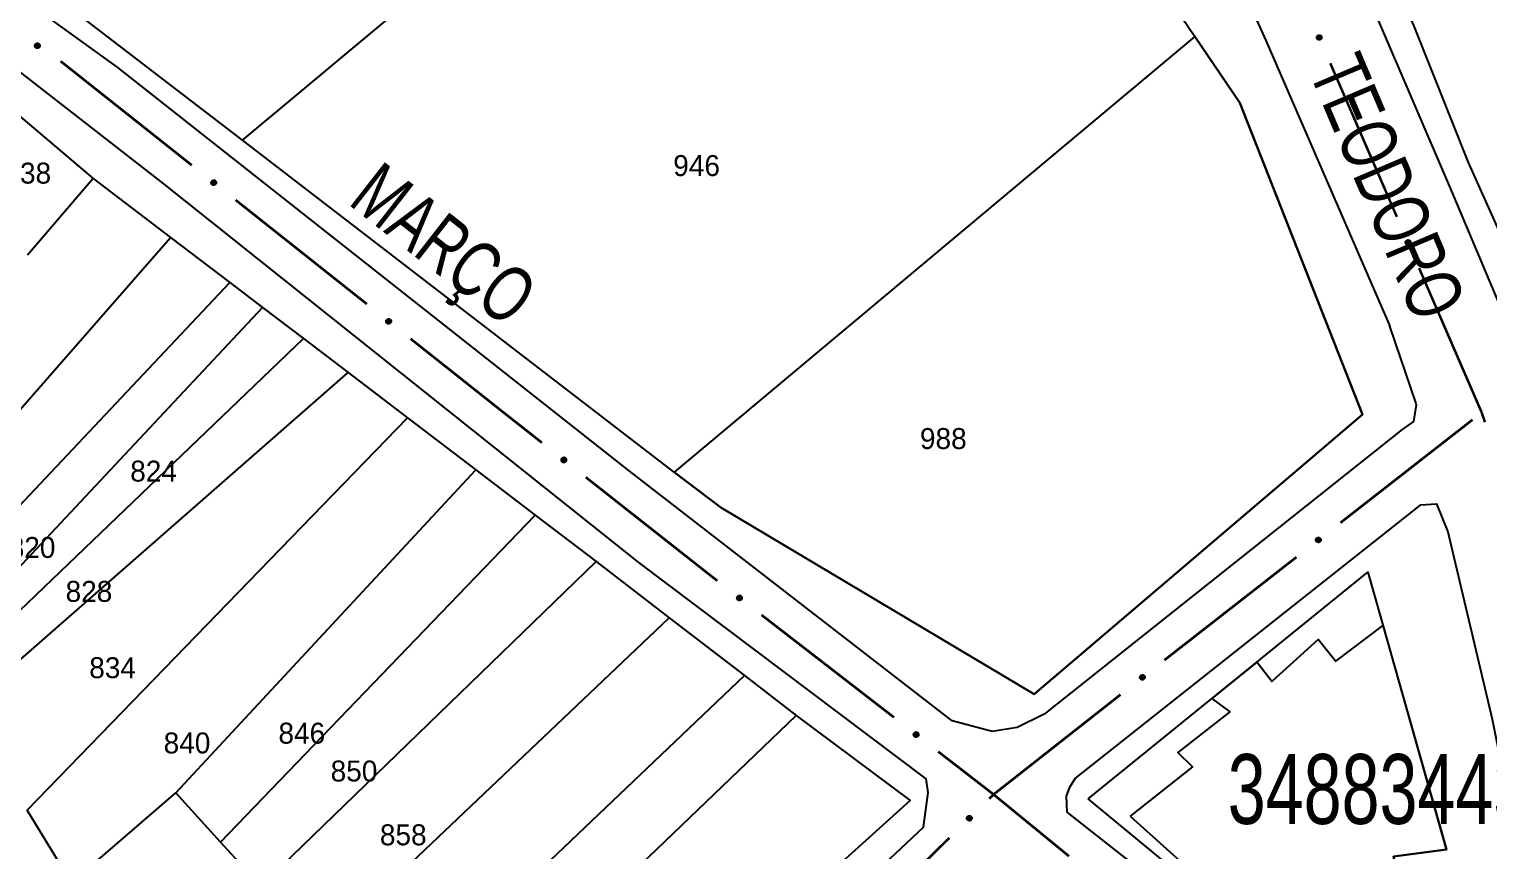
# Model space of a CAD drawing. Extents: x 199577 to 200882, y 4838726 to 4840156.
# Drawn here: x 200678.8 to 200783.3, y 4839189.9 to 4839248.8 of the extents above; entities that cross this region are included whole.
import ezdxf
from ezdxf.enums import TextEntityAlignment as Align

# ---------------------------------------------------------------- set-up
doc = ezdxf.new("R2010")
doc.units = 0
doc.header["$LTSCALE"] = 1.5
doc.header["$MEASUREMENT"] = 0
for name, color, linetype in [('CD_MALHA_LOTES', 7, 'CONTINUOUS'), ('CD_TXT_QUADRA', 2, 'CONTINUOUS'), ('RU-QUADRA', 210, 'CONTINUOUS'), ('SV-EIXO-RUA-PAV', 20, 'CONTINUOUS'), ('SV-RUA-PAVIM', 7, 'CONTINUOUS'), ('SV-TXT-RUA-PAV', 7, 'CONTINUOUS'), ('Th_NmrPorta', 1, 'CONTINUOUS')]:
    doc.layers.add(name, color=color, linetype=linetype)
doc.styles.add('ARIAL', font='ARIAL.SHX')

msp = doc.modelspace()

# ---------------------------------------------------------------- linework, layer by layer
at = {"layer": 'CD_MALHA_LOTES', "linetype": 'Continuous', "flags": 128}
for points in [[(200796.95, 4839205.78), (200793.89, 4839212.48), (200781.89, 4839239.21), (200778.01, 4839248.97), (200773.46, 4839259), (200761, 4839276.26), (200747.98, 4839292.12), (200742.04, 4839299.76)], [(200694.03, 4839240.81), (200740.86, 4839279.85)], [(200740.86, 4839279.85), (200762.29, 4839248.23)], [(200694.03, 4839240.81), (200680.12, 4839251.52)], [(200762.29, 4839248.23), (200724.98, 4839217.03)], [(200724.98, 4839217.03), (200728.31, 4839214.5), (200750.76, 4839201.13), (200774.3, 4839221.16), (200765.5, 4839243.49), (200762.29, 4839248.23)], [(200668.06, 4839240.89), (200674.03, 4839245.94), (200683.33, 4839238.07)], [(200724.98, 4839217.03), (200694.03, 4839240.81)], [(200683.33, 4839238.07), (200678.64, 4839232.57)], [(200683.33, 4839238.07), (200688.88, 4839233.84)], [(200667.96, 4839209.96), (200688.88, 4839233.84)], [(200688.88, 4839233.84), (200693.12, 4839230.62)], [(200670.21, 4839206.34), (200693.12, 4839230.62)], [(200693.12, 4839230.62), (200695.46, 4839228.84)], [(200671.87, 4839203.67), (200695.46, 4839228.84)], [(200695.46, 4839228.84), (200698.4, 4839226.61)], [(200672.83, 4839202.13), (200698.4, 4839226.61)], [(200698.4, 4839226.61), (200701.61, 4839224.17)], [(200674.08, 4839200.12), (200701.61, 4839224.17)], [(200701.61, 4839224.17), (200705.87, 4839220.92)], [(200678.61, 4839192.84), (200705.87, 4839220.92)], [(200705.87, 4839220.92), (200710.76, 4839217.2)], [(200689.25, 4839194.08), (200710.76, 4839217.2)], [(200710.76, 4839217.2), (200715.01, 4839213.97)], [(200692.46, 4839190.55), (200715.01, 4839213.97)], [(200715.01, 4839213.97), (200719.38, 4839210.64)], [(200695.34, 4839187.39), (200719.38, 4839210.64)], [(200719.38, 4839210.64), (200724.61, 4839206.62)], [(200699.53, 4839182.8), (200724.61, 4839206.62)], [(200724.61, 4839206.62), (200730, 4839202.47)], [(200775.77, 4839206.08), (200772.36, 4839203.5), (200771.12, 4839205.05), (200767.8, 4839202.05), (200766.72, 4839203.43), (200763.51, 4839200.83), (200764.8, 4839199.87), (200761.07, 4839196.97), (200762.11, 4839195.94), (200757.65, 4839192.41)], [(200780.32, 4839190.01), (200775.77, 4839206.08)], [(200707.14, 4839180.72), (200730, 4839202.47)], [(200730, 4839202.47), (200733.71, 4839199.62)], [(200713.16, 4839179.92), (200733.71, 4839199.62)], [(200733.71, 4839199.62), (200741.88, 4839193.53), (200729.82, 4839182.64)], [(200681.77, 4839187.63), (200689.25, 4839194.08)], [(200692.46, 4839190.55), (200689.25, 4839194.08)], [(200681.77, 4839187.63), (200678.61, 4839192.84)], [(200757.65, 4839192.41), (200763.79, 4839186.88), (200769.48, 4839187.88), (200771.22, 4839182.81), (200773.42, 4839181.39), (200775.45, 4839181.54), (200776.87, 4839182.98), (200777.48, 4839184.85), (200776.52, 4839189.51), (200780.32, 4839190.01)], [(200695.34, 4839187.39), (200692.46, 4839190.55)]]:
    msp.add_lwpolyline(points, dxfattribs=at)
at = {"layer": 'RU-QUADRA', "linetype": 'Continuous', "flags": 128}
for points in [[(200742.04, 4839299.76), (200832.62, 4839243.99), (200796.95, 4839205.78), (200793.89, 4839212.48), (200781.89, 4839239.21), (200778.01, 4839248.97), (200773.46, 4839259), (200761, 4839276.26), (200747.98, 4839292.12)], [(200730.94, 4839291.77), (200740.86, 4839279.85), (200762.29, 4839248.23), (200765.5, 4839243.49), (200774.3, 4839221.16), (200750.76, 4839201.13), (200728.31, 4839214.5), (200724.98, 4839217.03), (200694.03, 4839240.81), (200680.12, 4839251.52)], [(200754.64, 4839193.65), (200774.69, 4839209.88), (200780.32, 4839190.01), (200776.52, 4839189.51), (200777.48, 4839184.85), (200776.87, 4839182.98), (200775.45, 4839181.54), (200773.42, 4839181.39), (200771.22, 4839182.81), (200769.48, 4839187.88), (200763.45, 4839186.82), (200762.72, 4839186.99)]]:
    msp.add_lwpolyline(points, close=True, dxfattribs=at)
msp.add_lwpolyline([(200674.03, 4839245.94), (200683.33, 4839238.07), (200688.88, 4839233.84), (200693.12, 4839230.62), (200695.46, 4839228.84), (200698.4, 4839226.61), (200701.61, 4839224.17), (200705.87, 4839220.92), (200710.76, 4839217.2), (200715.01, 4839213.97), (200719.38, 4839210.64), (200724.61, 4839206.62), (200730, 4839202.47), (200733.71, 4839199.62), (200741.88, 4839193.53), (200729.82, 4839182.64)], dxfattribs=at)
at = {"layer": 'SV-EIXO-RUA-PAV'}
for points in [[(200771.234134, 4839248.340494), (200771.279874, 4839248.323177), (200771.315644, 4839248.29894), (200771.33966, 4839248.270138), (200771.354246, 4839248.239154), (200771.365597, 4839248.205774), (200771.369617, 4839248.169596), (200771.365185, 4839248.128453), (200771.348135, 4839248.082448), (200771.320898, 4839248.047437), (200771.293922, 4839248.022381), (200771.262488, 4839248.005312), (200771.229877, 4839247.994827), (200771.192159, 4839247.991894), (200771.150508, 4839247.996794), (200771.104663, 4839248.015057), (200771.069758, 4839248.039059), (200771.04726, 4839248.067527), (200771.0303, 4839248.099236), (200771.019119, 4839248.133453), (200771.015378, 4839248.168989), (200771.020386, 4839248.210916), (200771.039012, 4839248.255926), (200771.062553, 4839248.291013), (200771.090698, 4839248.313904), (200771.122292, 4839248.329899), (200771.155633, 4839248.341692), (200771.191832, 4839248.347247), (200771.234134, 4839248.340494)], [(200679.39311, 4839247.410233), (200679.345219, 4839247.400307), (200679.30203, 4839247.40157), (200679.266311, 4839247.412991), (200679.237379, 4839247.431314), (200679.209891, 4839247.453392), (200679.187088, 4839247.481767), (200679.168756, 4839247.518865), (200679.158462, 4839247.566836), (200679.162664, 4839247.610994), (200679.171987, 4839247.646612), (200679.189356, 4839247.677881), (200679.211251, 4839247.704225), (200679.241508, 4839247.726936), (200679.279285, 4839247.745147), (200679.327773, 4839247.75433), (200679.370106, 4839247.752802), (200679.404365, 4839247.740848), (200679.43569, 4839247.723187), (200679.463483, 4839247.70031), (200679.485705, 4839247.672329), (200679.503972, 4839247.63426), (200679.512402, 4839247.586283), (200679.51136, 4839247.544043), (200679.49989, 4839247.509626), (200679.481809, 4839247.479177), (200679.46, 4839247.451338), (200679.432431, 4839247.427229), (200679.39311, 4839247.410233)], [(200692.017328, 4839237.601922), (200691.968829, 4839237.595613), (200691.925855, 4839237.600108), (200691.891093, 4839237.614174), (200691.863615, 4839237.634613), (200691.837859, 4839237.65869), (200691.817247, 4839237.688693), (200691.801746, 4839237.727061), (200691.795076, 4839237.775668), (200691.802574, 4839237.819387), (200691.81454, 4839237.854206), (200691.834203, 4839237.884086), (200691.858012, 4839237.908714), (200691.889886, 4839237.929094), (200691.928921, 4839237.944423), (200691.97796, 4839237.949947), (200692.020059, 4839237.945251), (200692.053326, 4839237.930764), (200692.08324, 4839237.910806), (200692.10924, 4839237.88591), (200692.129304, 4839237.856342), (200692.144667, 4839237.817011), (200692.149478, 4839237.768538), (200692.145273, 4839237.726495), (200692.131257, 4839237.693033), (200692.110945, 4839237.664026), (200692.08711, 4839237.637899), (200692.057813, 4839237.615923), (200692.017328, 4839237.601922)], [(200777.601633, 4839233.66211), (200777.647373, 4839233.644793), (200777.683143, 4839233.620556), (200777.707159, 4839233.591754), (200777.721745, 4839233.56077), (200777.733096, 4839233.52739), (200777.737116, 4839233.491212), (200777.732684, 4839233.450069), (200777.715634, 4839233.404064), (200777.688398, 4839233.369053), (200777.661421, 4839233.343997), (200777.629987, 4839233.326928), (200777.597376, 4839233.316443), (200777.559658, 4839233.31351), (200777.518008, 4839233.31841), (200777.472162, 4839233.336673), (200777.437257, 4839233.360675), (200777.41476, 4839233.389143), (200777.397799, 4839233.420852), (200777.386618, 4839233.455069), (200777.382877, 4839233.490605), (200777.387885, 4839233.532532), (200777.406511, 4839233.577542), (200777.430052, 4839233.612629), (200777.458197, 4839233.635521), (200777.489791, 4839233.651515), (200777.523132, 4839233.663308), (200777.559331, 4839233.668863), (200777.601633, 4839233.66211)], [(200704.556352, 4839227.663467), (200704.507852, 4839227.657158), (200704.464879, 4839227.661653), (200704.430116, 4839227.675719), (200704.402638, 4839227.696158), (200704.376882, 4839227.720235), (200704.35627, 4839227.750238), (200704.34077, 4839227.788606), (200704.334099, 4839227.837213), (200704.341598, 4839227.880932), (200704.353564, 4839227.915751), (200704.373227, 4839227.945631), (200704.397036, 4839227.97026), (200704.428909, 4839227.99064), (200704.467945, 4839228.005968), (200704.516984, 4839228.011493), (200704.559083, 4839228.006796), (200704.59235, 4839227.992309), (200704.622264, 4839227.972351), (200704.648264, 4839227.947455), (200704.668327, 4839227.917887), (200704.68369, 4839227.878557), (200704.688501, 4839227.830083), (200704.684297, 4839227.78804), (200704.67028, 4839227.754579), (200704.649968, 4839227.725571), (200704.626134, 4839227.699444), (200704.596837, 4839227.677469), (200704.556352, 4839227.663467)], [(200717.107445, 4839217.739687), (200717.058967, 4839217.733213), (200717.015979, 4839217.737562), (200716.981168, 4839217.751508), (200716.953621, 4839217.771854), (200716.927783, 4839217.795842), (200716.907069, 4839217.825775), (200716.891437, 4839217.86409), (200716.884601, 4839217.912674), (200716.89195, 4839217.956419), (200716.903798, 4839217.991278), (200716.923359, 4839218.021225), (200716.947083, 4839218.045935), (200716.978887, 4839218.066423), (200717.01787, 4839218.081885), (200717.06689, 4839218.087576), (200717.109005, 4839218.083024), (200717.142321, 4839218.06865), (200717.172303, 4839218.048794), (200717.198388, 4839218.023987), (200717.218552, 4839217.994488), (200717.234049, 4839217.95521), (200717.239025, 4839217.906753), (200717.234964, 4839217.864696), (200717.221062, 4839217.831187), (200717.200849, 4839217.80211), (200717.177104, 4839217.775902), (200717.147882, 4839217.753827), (200717.107445, 4839217.739687)], [(200770.960261, 4839212.186624), (200770.96558, 4839212.235243), (200770.980093, 4839212.27594), (200771.001968, 4839212.3064), (200771.028316, 4839212.328276), (200771.057793, 4839212.34762), (200771.091814, 4839212.360566), (200771.132756, 4839212.366571), (200771.181565, 4839212.361578), (200771.222278, 4839212.34397), (200771.253288, 4839212.324122), (200771.277681, 4839212.297961), (200771.295993, 4839212.269011), (200771.308272, 4839212.233227), (200771.313952, 4839212.191677), (200771.307744, 4839212.14272), (200771.293241, 4839212.102919), (200771.27131, 4839212.074012), (200771.244854, 4839212.049656), (200771.214524, 4839212.030267), (200771.181055, 4839212.017752), (200771.13921, 4839212.012108), (200771.09097, 4839212.018876), (200771.051108, 4839212.032887), (200771.021902, 4839212.054407), (200770.998509, 4839212.080993), (200770.978747, 4839212.110322), (200770.96431, 4839212.143979), (200770.960261, 4839212.186624)], [(200729.695492, 4839207.861977), (200729.647072, 4839207.855079), (200729.604047, 4839207.859052), (200729.569116, 4839207.872694), (200729.541392, 4839207.892797), (200729.515345, 4839207.916559), (200729.49437, 4839207.946309), (200729.478404, 4839207.984486), (200729.471143, 4839208.033009), (200729.47811, 4839208.076816), (200729.489652, 4839208.111778), (200729.50895, 4839208.141894), (200729.532457, 4839208.16681), (200729.564081, 4839208.187576), (200729.602927, 4839208.203378), (200729.651895, 4839208.209498), (200729.694049, 4839208.205314), (200729.72749, 4839208.191232), (200729.757644, 4839208.171639), (200729.783945, 4839208.147062), (200729.804366, 4839208.117739), (200729.820206, 4839208.078599), (200729.825606, 4839208.030187), (200729.821913, 4839207.988096), (200729.808304, 4839207.954467), (200729.788346, 4839207.925214), (200729.764831, 4839207.8988), (200729.735803, 4839207.87647), (200729.695492, 4839207.861977)], [(200758.347125, 4839202.341735), (200758.352259, 4839202.390373), (200758.366616, 4839202.431126), (200758.388375, 4839202.461669), (200758.414639, 4839202.483645), (200758.444041, 4839202.503102), (200758.478013, 4839202.516178), (200758.518932, 4839202.522339), (200758.567759, 4839202.517532), (200758.608539, 4839202.500081), (200758.639625, 4839202.480351), (200758.664118, 4839202.454284), (200758.68254, 4839202.425404), (200758.694956, 4839202.389667), (200758.700795, 4839202.348138), (200758.694773, 4839202.299158), (200758.680423, 4839202.259302), (200758.658602, 4839202.230312), (200758.63224, 4839202.205855), (200758.601984, 4839202.186351), (200758.568563, 4839202.173707), (200758.526739, 4839202.167903), (200758.478475, 4839202.174487), (200758.43856, 4839202.188346), (200758.409271, 4839202.209754), (200758.385777, 4839202.23625), (200758.365903, 4839202.265503), (200758.351337, 4839202.299105), (200758.347125, 4839202.341735)], [(200742.354399, 4839198.076679), (200742.30598, 4839198.069781), (200742.262955, 4839198.073754), (200742.228024, 4839198.087395), (200742.200299, 4839198.107499), (200742.174253, 4839198.131261), (200742.153277, 4839198.161011), (200742.137311, 4839198.199188), (200742.130051, 4839198.247711), (200742.137017, 4839198.291518), (200742.148559, 4839198.326479), (200742.167858, 4839198.356596), (200742.191365, 4839198.381512), (200742.222989, 4839198.402278), (200742.261835, 4839198.41808), (200742.310803, 4839198.4242), (200742.352957, 4839198.420016), (200742.386397, 4839198.405934), (200742.416551, 4839198.386341), (200742.442852, 4839198.361764), (200742.463274, 4839198.332441), (200742.479113, 4839198.2933), (200742.484513, 4839198.244889), (200742.48082, 4839198.202798), (200742.467211, 4839198.169169), (200742.447253, 4839198.139916), (200742.423738, 4839198.113501), (200742.39471, 4839198.091172), (200742.354399, 4839198.076679)], [(200745.945112, 4839192.23438), (200745.94487, 4839192.283288), (200745.954664, 4839192.325372), (200745.972934, 4839192.35812), (200745.996625, 4839192.382849), (200746.023711, 4839192.405419), (200746.056041, 4839192.422148), (200746.096035, 4839192.432768), (200746.145095, 4839192.433355), (200746.187546, 4839192.42049), (200746.22061, 4839192.404295), (200746.247819, 4839192.381077), (200746.269303, 4839192.354396), (200746.28557, 4839192.32024), (200746.295937, 4839192.279604), (200746.295333, 4839192.230259), (200746.285449, 4839192.189067), (200746.266946, 4839192.157855), (200746.24343, 4839192.130649), (200746.215501, 4839192.107939), (200746.183671, 4839192.0917), (200746.142738, 4839192.081336), (200746.094042, 4839192.082577), (200746.052846, 4839192.091966), (200746.021382, 4839192.110027), (200745.995119, 4839192.133781), (200745.972152, 4839192.160674), (200745.953982, 4839192.192471), (200745.945112, 4839192.23438)]]:
    msp.add_lwpolyline(points, close=True, dxfattribs=at)
for points in [[(200771.015378, 4839248.168989), (200771.104663, 4839248.015057)], [(200771.019119, 4839248.133453), (200771.069758, 4839248.039059)], [(200771.019559, 4839248.147493), (200771.084209, 4839248.032749)], [(200771.020386, 4839248.210916), (200771.150508, 4839247.996794)], [(200771.022256, 4839248.185847), (200771.124073, 4839248.012858)], [(200771.032631, 4839248.230507), (200771.169653, 4839247.996933)], [(200771.039012, 4839248.255926), (200771.192159, 4839247.991894)], [(200771.050727, 4839248.27108), (200771.208173, 4839247.997282)], [(200771.062553, 4839248.291013), (200771.229877, 4839247.994827)], [(200771.077301, 4839248.298969), (200771.244521, 4839248.002638)], [(200771.090698, 4839248.313904), (200771.262488, 4839248.005312)], [(200771.107133, 4839248.319347), (200771.275108, 4839248.01442)], [(200771.122292, 4839248.329899), (200771.293922, 4839248.022381)], [(200771.141475, 4839248.332757), (200771.307066, 4839248.040182)], [(200771.155633, 4839248.341692), (200771.320898, 4839248.047437)], [(200771.175485, 4839248.340074), (200771.333097, 4839248.069323)], [(200771.191832, 4839248.347247), (200771.348135, 4839248.082448)], [(200771.211668, 4839248.342383), (200771.353531, 4839248.107935)], [(200771.234134, 4839248.340494), (200771.365185, 4839248.128453)], [(200771.258666, 4839248.330049), (200771.364071, 4839248.155641)], [(200771.279874, 4839248.323177), (200771.369617, 4839248.169596)], [(200771.300324, 4839248.309448), (200771.363179, 4839248.195414)], [(200771.315644, 4839248.29894), (200771.365597, 4839248.205774)], [(200679.432431, 4839247.427229), (200679.158462, 4839247.566836)], [(200679.46, 4839247.451338), (200679.162664, 4839247.610994)], [(200679.442378, 4839247.442053), (200679.164111, 4839247.58598)], [(200679.413083, 4839247.420691), (200679.167582, 4839247.542432)], [(200679.39311, 4839247.410233), (200679.168756, 4839247.518865)], [(200679.467154, 4839247.466474), (200679.170445, 4839247.624537)], [(200679.481809, 4839247.479177), (200679.171987, 4839247.646612)], [(200679.48894, 4839247.496215), (200679.183592, 4839247.663424)], [(200679.366804, 4839247.405886), (200679.184282, 4839247.496518)], [(200679.345219, 4839247.400307), (200679.187088, 4839247.481767)], [(200679.49989, 4839247.509626), (200679.189356, 4839247.677881)], [(200679.503183, 4839247.529417), (200679.203084, 4839247.689776)], [(200679.320596, 4839247.400921), (200679.206373, 4839247.463433)], [(200679.30203, 4839247.40157), (200679.209891, 4839247.453392)], [(200679.51136, 4839247.544043), (200679.211251, 4839247.704225)], [(200679.510646, 4839247.56721), (200679.230884, 4839247.713797)], [(200679.512402, 4839247.586283), (200679.241508, 4839247.726936)], [(200679.50415, 4839247.611158), (200679.263205, 4839247.734758)], [(200679.503972, 4839247.63426), (200679.279285, 4839247.745147)], [(200679.488945, 4839247.654412), (200679.310213, 4839247.745773)], [(200679.485705, 4839247.672329), (200679.327773, 4839247.75433)], [(200679.470644, 4839247.688227), (200679.354526, 4839247.750374)], [(200679.463483, 4839247.70031), (200679.370106, 4839247.752802)], [(200692.057813, 4839237.615923), (200691.795076, 4839237.775668)], [(200692.017328, 4839237.601922), (200691.801746, 4839237.727061)], [(200692.068842, 4839237.62996), (200691.802144, 4839237.794335)], [(200692.038029, 4839237.610854), (200691.802341, 4839237.750649)], [(200692.08711, 4839237.637899), (200691.802574, 4839237.819387)], [(200692.095379, 4839237.652456), (200691.811348, 4839237.832309)], [(200692.110945, 4839237.664026), (200691.81454, 4839237.854206)], [(200691.990771, 4839237.599559), (200691.815554, 4839237.703613)], [(200691.968829, 4839237.595613), (200691.817247, 4839237.688693)], [(200692.119333, 4839237.680481), (200691.827373, 4839237.870101)], [(200692.131257, 4839237.693033), (200691.834203, 4839237.884086)], [(200691.944321, 4839237.59807), (200691.835103, 4839237.668965)], [(200691.925855, 4839237.600108), (200691.837859, 4839237.65869)], [(200692.136023, 4839237.712523), (200691.848784, 4839237.894918)], [(200692.145273, 4839237.726495), (200691.858012, 4839237.908714)], [(200692.146297, 4839237.749649), (200691.878307, 4839237.916789)], [(200692.149478, 4839237.768538), (200691.889886, 4839237.929094)], [(200692.143113, 4839237.793961), (200691.912107, 4839237.935269)], [(200692.144667, 4839237.817011), (200691.928921, 4839237.944423)], [(200692.131192, 4839237.838233), (200691.959809, 4839237.94273)], [(200692.129304, 4839237.856342), (200691.97796, 4839237.949947)], [(200692.115476, 4839237.873324), (200692.004342, 4839237.943998)], [(200692.10924, 4839237.88591), (200692.020059, 4839237.945251)], [(200777.382877, 4839233.490605), (200777.472162, 4839233.336673)], [(200777.386618, 4839233.455069), (200777.437257, 4839233.360675)], [(200777.387058, 4839233.469109), (200777.451708, 4839233.354365)], [(200777.387885, 4839233.532532), (200777.518008, 4839233.31841)], [(200777.389756, 4839233.507464), (200777.491572, 4839233.334474)], [(200777.40013, 4839233.552123), (200777.537152, 4839233.318549)], [(200777.406511, 4839233.577542), (200777.559658, 4839233.31351)], [(200777.418226, 4839233.592696), (200777.575672, 4839233.318898)], [(200777.430052, 4839233.612629), (200777.597376, 4839233.316443)], [(200777.4448, 4839233.620585), (200777.61202, 4839233.324255)], [(200777.458197, 4839233.635521), (200777.629987, 4839233.326928)], [(200777.474632, 4839233.640963), (200777.642607, 4839233.336036)], [(200777.489791, 4839233.651515), (200777.661421, 4839233.343997)], [(200777.508974, 4839233.654373), (200777.674565, 4839233.361798)], [(200777.523132, 4839233.663308), (200777.688398, 4839233.369053)], [(200777.542984, 4839233.66169), (200777.700596, 4839233.390939)], [(200777.559331, 4839233.668863), (200777.715634, 4839233.404064)], [(200777.579167, 4839233.664), (200777.72103, 4839233.429551)], [(200777.601633, 4839233.66211), (200777.732684, 4839233.450069)], [(200777.626165, 4839233.651665), (200777.73157, 4839233.477257)], [(200777.647373, 4839233.644793), (200777.737116, 4839233.491212)], [(200777.667823, 4839233.631064), (200777.730678, 4839233.51703)], [(200777.683143, 4839233.620556), (200777.733096, 4839233.52739)], [(200704.596837, 4839227.677469), (200704.334099, 4839227.837213)], [(200704.556352, 4839227.663467), (200704.34077, 4839227.788606)], [(200704.607866, 4839227.691505), (200704.341167, 4839227.85588)], [(200704.577052, 4839227.672399), (200704.341365, 4839227.812195)], [(200704.626134, 4839227.699444), (200704.341598, 4839227.880932)], [(200704.634402, 4839227.714001), (200704.350372, 4839227.893854)], [(200704.649968, 4839227.725571), (200704.353564, 4839227.915751)], [(200704.529794, 4839227.661104), (200704.354577, 4839227.765158)], [(200704.507852, 4839227.657158), (200704.35627, 4839227.750238)], [(200704.658356, 4839227.742026), (200704.366397, 4839227.931647)], [(200704.67028, 4839227.754579), (200704.373227, 4839227.945631)], [(200704.483344, 4839227.659615), (200704.374127, 4839227.730511)], [(200704.464879, 4839227.661653), (200704.376882, 4839227.720235)], [(200704.675047, 4839227.774068), (200704.387808, 4839227.956464)], [(200704.684297, 4839227.78804), (200704.397036, 4839227.97026)], [(200704.685321, 4839227.811195), (200704.417331, 4839227.978334)], [(200704.688501, 4839227.830083), (200704.428909, 4839227.99064)], [(200704.682137, 4839227.855506), (200704.451131, 4839227.996814)], [(200704.68369, 4839227.878557), (200704.467945, 4839228.005968)], [(200704.670215, 4839227.899778), (200704.498832, 4839228.004276)], [(200704.668327, 4839227.917887), (200704.516984, 4839228.011493)], [(200704.6545, 4839227.934869), (200704.543365, 4839228.005543)], [(200704.648264, 4839227.947455), (200704.559083, 4839228.006796)], [(200717.147882, 4839217.753827), (200716.884601, 4839217.912674)], [(200717.107445, 4839217.739687), (200716.891437, 4839217.86409)], [(200717.158863, 4839217.767901), (200716.891605, 4839217.931365)], [(200717.177104, 4839217.775902), (200716.89195, 4839217.956419)], [(200717.128115, 4839217.74869), (200716.891952, 4839217.88768)], [(200717.185323, 4839217.790488), (200716.90068, 4839217.969371)], [(200717.200849, 4839217.80211), (200716.903798, 4839217.991278)], [(200717.080896, 4839217.737234), (200716.905325, 4839217.840689)], [(200717.058967, 4839217.733213), (200716.907069, 4839217.825775)], [(200717.209181, 4839217.818594), (200716.916576, 4839218.007217)], [(200717.221062, 4839217.831187), (200716.923359, 4839218.021225)], [(200717.034451, 4839217.735586), (200716.924992, 4839217.806109)], [(200717.015979, 4839217.737562), (200716.927783, 4839217.795842)], [(200717.225762, 4839217.850692), (200716.937902, 4839218.032107)], [(200717.234964, 4839217.864696), (200716.947083, 4839218.045935)], [(200717.235909, 4839217.887854), (200716.96735, 4839218.054078)], [(200717.239025, 4839217.906753), (200716.978887, 4839218.066423)], [(200717.232574, 4839217.932154), (200717.001087, 4839218.072673)], [(200717.234049, 4839217.95521), (200717.01787, 4839218.081885)], [(200717.220502, 4839217.976385), (200717.048763, 4839218.080298)], [(200717.218552, 4839217.994488), (200717.06689, 4839218.087576)], [(200717.204666, 4839218.011422), (200717.093291, 4839218.081717)], [(200717.198388, 4839218.023987), (200717.109005, 4839218.083024)], [(200770.960261, 4839212.186624), (200771.132756, 4839212.366571)], [(200770.964054, 4839212.1644), (200771.155538, 4839212.360424)], [(200770.964234, 4839212.212989), (200771.106712, 4839212.358689)], [(200770.96431, 4839212.143979), (200771.181565, 4839212.361578)], [(200770.96558, 4839212.235243), (200771.091814, 4839212.360566)], [(200770.973753, 4839212.258478), (200771.068429, 4839212.347872)], [(200770.975346, 4839212.129947), (200771.198036, 4839212.350303)], [(200770.978747, 4839212.110322), (200771.222278, 4839212.34397)], [(200770.980093, 4839212.27594), (200771.057793, 4839212.34762)], [(200770.990941, 4839212.09885), (200771.232764, 4839212.332393)], [(200770.998509, 4839212.080993), (200771.253288, 4839212.324122)], [(200771.012519, 4839212.068957), (200771.265704, 4839212.3079)], [(200771.021902, 4839212.054407), (200771.277681, 4839212.297961)], [(200771.039715, 4839212.045175), (200771.284765, 4839212.281235)], [(200771.051108, 4839212.032887), (200771.295993, 4839212.269011)], [(200771.073367, 4839212.026426), (200771.299048, 4839212.247384)], [(200771.09097, 4839212.018876), (200771.308272, 4839212.233227)], [(200771.117177, 4839212.019059), (200771.309026, 4839212.210177)], [(200771.13921, 4839212.012108), (200771.313952, 4839212.191677)], [(200771.163012, 4839212.020192), (200771.305016, 4839212.162062)], [(200771.181055, 4839212.017752), (200771.307744, 4839212.14272)], [(200771.200821, 4839212.027179), (200771.295734, 4839212.118488)], [(200771.214524, 4839212.030267), (200771.293241, 4839212.102919)], [(200729.735803, 4839207.87647), (200729.471143, 4839208.033009)], [(200729.746661, 4839207.890639), (200729.477984, 4839208.05176)], [(200729.764831, 4839207.8988), (200729.47811, 4839208.076816)], [(200729.695492, 4839207.861977), (200729.478404, 4839207.984486)], [(200729.716082, 4839207.87116), (200729.478712, 4839208.00808)], [(200729.772922, 4839207.913456), (200729.486726, 4839208.089844)], [(200729.788346, 4839207.925214), (200729.489652, 4839208.111778)], [(200729.668964, 4839207.859291), (200729.492496, 4839207.961208)], [(200729.647072, 4839207.855079), (200729.49437, 4839207.946309)], [(200729.796533, 4839207.941771), (200729.50229, 4839208.127828)], [(200729.808304, 4839207.954467), (200729.50895, 4839208.141894)], [(200729.622536, 4839207.857238), (200729.512465, 4839207.926801)], [(200729.604047, 4839207.859052), (200729.515345, 4839207.916559)], [(200729.812833, 4839207.974012), (200729.523398, 4839208.152903)], [(200729.821913, 4839207.988096), (200729.532457, 4839208.16681)], [(200729.822655, 4839208.011261), (200729.552653, 4839208.175131)], [(200729.825606, 4839208.030187), (200729.564081, 4839208.187576)], [(200729.818932, 4839208.055531), (200729.586226, 4839208.19402)], [(200729.820206, 4839208.078599), (200729.602927, 4839208.203378)], [(200729.806474, 4839208.099654), (200729.633833, 4839208.202061)], [(200729.804366, 4839208.117739), (200729.651895, 4839208.209498)], [(200729.790333, 4839208.134552), (200729.678348, 4839208.20387)], [(200729.783945, 4839208.147062), (200729.694049, 4839208.205314)], [(200758.347125, 4839202.341735), (200758.518932, 4839202.522339)], [(200758.350998, 4839202.368115), (200758.492918, 4839202.514358)], [(200758.351003, 4839202.319525), (200758.541737, 4839202.516279)], [(200758.351337, 4839202.299105), (200758.567759, 4839202.517532)], [(200758.352259, 4839202.390373), (200758.478013, 4839202.516178)], [(200758.360343, 4839202.413639), (200758.454676, 4839202.503394)], [(200758.362426, 4839202.285116), (200758.584273, 4839202.506321)], [(200758.365903, 4839202.265503), (200758.608539, 4839202.500081)], [(200758.366616, 4839202.431126), (200758.444041, 4839202.503102)], [(200758.378141, 4839202.254079), (200758.619069, 4839202.488544)], [(200758.385777, 4839202.23625), (200758.639625, 4839202.480351)], [(200758.399833, 4839202.224268), (200758.652103, 4839202.464176)], [(200758.409271, 4839202.209754), (200758.664118, 4839202.454284)], [(200758.427119, 4839202.20059), (200758.671266, 4839202.437585)], [(200758.43856, 4839202.188346), (200758.68254, 4839202.425404)], [(200758.460842, 4839202.18197), (200758.685678, 4839202.403788)], [(200758.478475, 4839202.174487), (200758.694956, 4839202.389667)], [(200758.504681, 4839202.174771), (200758.695798, 4839202.366619)], [(200758.526739, 4839202.167903), (200758.700795, 4839202.348138)], [(200758.550511, 4839202.176079), (200758.691971, 4839202.31849)], [(200758.568563, 4839202.173707), (200758.694773, 4839202.299158)], [(200758.588293, 4839202.18321), (200758.682856, 4839202.274881)], [(200758.601984, 4839202.186351), (200758.680423, 4839202.259302)], [(200742.39471, 4839198.091172), (200742.130051, 4839198.247711)], [(200742.405569, 4839198.105341), (200742.136891, 4839198.266462)], [(200742.423738, 4839198.113501), (200742.137017, 4839198.291518)], [(200742.354399, 4839198.076679), (200742.137311, 4839198.199188)], [(200742.374989, 4839198.085862), (200742.13762, 4839198.222782)], [(200742.431829, 4839198.128158), (200742.145634, 4839198.304545)], [(200742.447253, 4839198.139916), (200742.148559, 4839198.326479)], [(200742.327872, 4839198.073993), (200742.151403, 4839198.17591)], [(200742.30598, 4839198.069781), (200742.153277, 4839198.161011)], [(200742.455441, 4839198.156473), (200742.161198, 4839198.34253)], [(200742.467211, 4839198.169169), (200742.167858, 4839198.356596)], [(200742.281443, 4839198.07194), (200742.171372, 4839198.141502)], [(200742.262955, 4839198.073754), (200742.174253, 4839198.131261)], [(200742.47174, 4839198.188714), (200742.182306, 4839198.367605)], [(200742.48082, 4839198.202798), (200742.191365, 4839198.381512)], [(200742.481562, 4839198.225963), (200742.21156, 4839198.389833)], [(200742.484513, 4839198.244889), (200742.222989, 4839198.402278)], [(200742.47784, 4839198.270233), (200742.245133, 4839198.408722)], [(200742.479113, 4839198.2933), (200742.261835, 4839198.41808)], [(200742.465381, 4839198.314356), (200742.292741, 4839198.416763)], [(200742.463274, 4839198.332441), (200742.310803, 4839198.4242)], [(200742.44924, 4839198.349254), (200742.337255, 4839198.418571)], [(200742.442852, 4839198.361764), (200742.352957, 4839198.420016)], [(200745.94487, 4839192.283288), (200746.056041, 4839192.422148)], [(200745.945112, 4839192.23438), (200746.096035, 4839192.432768)], [(200745.946063, 4839192.261026), (200746.071056, 4839192.421977)], [(200745.95035, 4839192.307302), (200746.03425, 4839192.406878)], [(200745.951407, 4839192.212732), (200746.119368, 4839192.429251)], [(200745.953982, 4839192.192471), (200746.145095, 4839192.433355)], [(200745.954664, 4839192.325372), (200746.023711, 4839192.405419)], [(200745.966541, 4839192.179785), (200746.16274, 4839192.424026)], [(200745.972152, 4839192.160674), (200746.187546, 4839192.42049)], [(200745.985571, 4839192.150663), (200746.199279, 4839192.41018)], [(200745.995119, 4839192.133781), (200746.22061, 4839192.404295)], [(200746.010407, 4839192.123416), (200746.23479, 4839192.38959)], [(200746.021382, 4839192.110027), (200746.247819, 4839192.381077)], [(200746.04013, 4839192.102879), (200746.256759, 4839192.365264)], [(200746.052846, 4839192.091966), (200746.269303, 4839192.354396)], [(200746.075695, 4839192.088077), (200746.274797, 4839192.333256)], [(200746.094042, 4839192.082577), (200746.28557, 4839192.32024)], [(200746.120059, 4839192.085738), (200746.28894, 4839192.297424)], [(200746.142738, 4839192.081336), (200746.295937, 4839192.279604)], [(200746.165467, 4839192.092074), (200746.290424, 4839192.249165)], [(200746.183671, 4839192.0917), (200746.295333, 4839192.230259)], [(200746.202238, 4839192.103313), (200746.286156, 4839192.204819)], [(200746.215501, 4839192.107939), (200746.285449, 4839192.189067)]]:
    msp.add_lwpolyline(points, dxfattribs=at)
at = {"layer": 'SV-EIXO-RUA-PAV', "const_width": 0.18}
for points in [[(200681.17, 4839246.34), (200680.991922, 4839246.460581)], [(200681.785148, 4839245.852433), (200681.17, 4839246.34)], [(200690.405727, 4839239.019745), (200681.785148, 4839245.852433)], [(200771.986264, 4839246.330075), (200776.761888, 4839235.321287)], [(200702.94475, 4839229.08129), (200693.540482, 4839236.535131)], [(200778.353763, 4839231.651691), (200782.731419, 4839221.560302)], [(200712.8, 4839221.27), (200706.079506, 4839226.596677)], [(200713.133605, 4839221.007433), (200712.8, 4839221.27)], [(200715.491016, 4839219.152004), (200713.133605, 4839221.007433)], [(200772.718469, 4839213.41796), (200782.181745, 4839220.796741)], [(200782.731419, 4839221.560302), (200782.84, 4839221.31)], [(200782.84, 4839221.31), (200783.071604, 4839220.620708)], [(200727.64, 4839209.59), (200718.63423, 4839216.6781)], [(200760.100768, 4839203.579585), (200769.564044, 4839210.958366)], [(200728.066774, 4839209.260105), (200727.64, 4839209.59)], [(200740.725681, 4839199.474807), (200731.231501, 4839206.813781)], [(200747.86, 4839193.96), (200756.955612, 4839201.108151)], [(200747.86, 4839193.96), (200743.890408, 4839197.028483)], [(200747.551959, 4839193.657591), (200747.86, 4839193.96)], [(200748.620351, 4839193.337444), (200747.86, 4839193.96)], [(200753.262746, 4839189.536369), (200748.620351, 4839193.337444)], [(200736.92, 4839183.22), (200744.697561, 4839190.855375)]]:
    msp.add_lwpolyline(points, dxfattribs=at)
at = {"layer": 'SV-RUA-PAVIM', "linetype": 'Continuous'}
for points in [[(200749.54, 4839198.76, 10.26), (200747.75, 4839198.46, 10.07), (200744.89, 4839199.22, 9.87), (200721.75, 4839217.14, 9.36), (200685.1, 4839246.03, 7.83), (200679.54, 4839250.04, 7.83), (200678.86, 4839251.88, 7.83), (200679.4, 4839253.46, 7.83), (200726.94, 4839293.05, 9.95), (200729.54, 4839294.18, 9.95), (200732.29, 4839293.61, 9.95), (200743.35, 4839280.76, 9.95), (200765.85, 4839251.37, 9.95), (200767.36, 4839247.96, 10.03), (200776.25, 4839227.49, 10.11), (200776.24, 4839227.49, 10.11), (200778.12, 4839221.96, 10.11), (200778.15, 4839221.86, 10.11), (200777.96, 4839220.67, 10.11), (200777.14, 4839220.09, 10.11), (200751.48, 4839199.7, 10.11)], [(200753.33, 4839194.49, 9.72), (200753.7, 4839195.1, 9.72), (200778.48, 4839214.69, 9.7), (200779.6, 4839214.77, 9.7), (200780.4, 4839212.76, 9.7), (200783.59, 4839199.36, 9.9), (200784.67, 4839194, 9.9), (200785.26, 4839191.93, 11.05), (200785.19, 4839189.54, 11.01), (200784.82, 4839187.54, 11.01), (200784.05, 4839185.67, 10.91), (200775.75, 4839174.91, 10.27), (200753.14, 4839192.69, 10.39), (200753.09, 4839193.83, 10.39)]]:
    msp.add_polyline3d(points, close=True, dxfattribs=at)
for points in [[(200743.91, 4839294.05, 10.58), (200757.37, 4839276.57, 10.58), (200772.63, 4839255.92, 10.58), (200780.65, 4839237.22, 10.58), (200788.25, 4839219.22, 10.77), (200795.4, 4839204.1, 10.76), (200796.5, 4839202.75, 10.76), (200798.01, 4839202.49, 10.76), (200799.81, 4839203.05, 10.76), (200802.97, 4839204.52, 10.76), (200805.75, 4839206.44, 10.76), (200816.89, 4839220.18, 10.76), (200814.1, 4839222.62, 10.76)], [(200637.38, 4839193.96, 5.96), (200653.93, 4839170.04, 6.48), (200677.58, 4839135.94, 6.78), (200678.37, 4839135.57, 6.77), (200678.97, 4839135.55, 6.77), (200722.97, 4839172.94, 8.64), (200742.84, 4839191.61, 10.17), (200743.18, 4839194.09, 10.17), (200743.02, 4839195.08, 9.83), (200722.43, 4839210.58, 9.53), (200688.41, 4839237.7, 8.82), (200675.87, 4839247.4, 8), (200674.88, 4839247.92, 8), (200673.79, 4839247.75, 8), (200672.69, 4839247.12, 8), (200642.1, 4839221.19, 5.71), (200629.95, 4839211.33, 6.11), (200628.92, 4839207.86, 5.95), (200629.49, 4839205.49, 5.88), (200636.86, 4839194.69, 5.87)]]:
    msp.add_polyline3d(points, dxfattribs=at)

# ---------------------------------------------------------------- texts
at = {"layer": 'CD_TXT_QUADRA', "style": 'ARIAL', "width": 0.7}
msp.add_text('348834437', height=5, dxfattribs=at).set_placement((200764.64, 4839191.85))
at = {"layer": 'SV-TXT-RUA-PAV', "style": 'ARIAL', "width": 0.7}
for s, rotation, p in [('TEODORO', 293, (200770.4, 4839245.79)), ('MARÇO', 322, (200701.52, 4839236.28))]:
    msp.add_text(s, height=4, rotation=rotation, dxfattribs=at).set_placement(p)
at = {"layer": 'Th_NmrPorta', "color": 1}
for s, p in [('946', (200724.90415, 4839238.996965)), ('138', (200676.97577, 4839238.456651)), ('988', (200742.58415, 4839219.446965)), ('824', (200685.989906, 4839217.115842)), ('820', (200677.282537, 4839211.648493)), ('828', (200681.359143, 4839208.501366)), ('834', (200683.052182, 4839203.036739)), ('846', (200696.612537, 4839198.348493)), ('840', (200688.386844, 4839197.647985)), ('850', (200700.352537, 4839195.638493)), ('858', (200703.882537, 4839191.068493))]:
    msp.add_text(s, height=1.5, dxfattribs=at).set_placement(p, align=Align.MIDDLE_LEFT)

doc.saveas('drawing.dxf')
